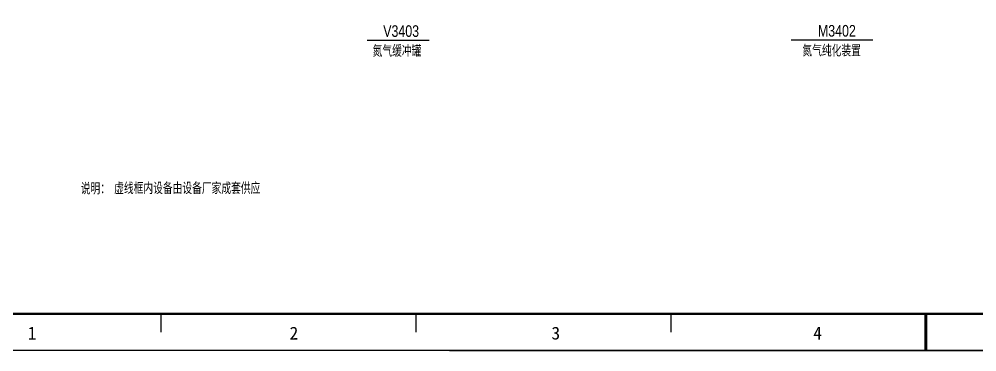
# Model space of a CAD drawing. Header units: millimetres. Extents: x 9671 to 25689, y -17516 to -2951.
# Drawn here: x 24263.2 to 24525.6, y -4598.2 to -4507.1 of the extents above; entities that cross this region are included whole.
import ezdxf
from ezdxf.enums import TextEntityAlignment as Align

# ---------------------------------------------------------------- set-up
doc = ezdxf.new("R2010")
doc.units = ezdxf.units.MM
doc.layers.add('图框', color=4, linetype='Continuous')
doc.styles.add('QSDI', font='SimSun.ttf', dxfattribs={"width": 0.8})
doc.styles.add('标准绘图汉字', font='VCADTXT1', dxfattribs={"width": 0.8, "bigfont": 'VCADHZ'})

# ---------------------------------------------------------------- blocks, each defined once
blk = doc.blocks.new('2#图框，横')
for p, q in [((7872.57, 10), (7872.57, 5)), ((7942.44, 10), (7942.44, 5)), ((8012.32, 10), (8012.32, 5)), ((8371.69, 0), (7777.69, 0)), ((7951.69, 0), (8371.69, 0))]:
    blk.add_line(p, q)
blk.add_lwpolyline([(7802.69, 10, 1, 1, 0), (7802.69, 410, 0.6, 0.6, 0), (8361.69, 410, 0.6, 0.6, 0), (8361.69, 10, 0.6, 0.6, 0)], format="xyseb", close=True)
for const_width in [0.8, 0.5]:
    blk.add_lwpolyline([(8082.19, 10), (8082.19, 0)], dxfattribs=dict(const_width=const_width))
at = {"style": 'QSDI'}
for s, p in [('1', (7836.11, 2.98)), ('2', (7907.86, 2.98)), ('3', (7979.61, 2.98)), ('4', (8051.36, 2.98))]:
    blk.add_text(s, height=3.5, dxfattribs=at).set_placement(p)

msp = doc.modelspace()

# ---------------------------------------------------------------- linework, layer by layer
at = {"layer": '图框', "color": 7, "const_width": 0.353}
for points in [[(24358.55, -4512.95), (24375.61, -4512.95)], [(24474.68, -4512.87), (24497.14, -4512.87)]]:
    msp.add_lwpolyline(points, dxfattribs=at)

# ---------------------------------------------------------------- block references
msp.add_blockref('2#图框，横', (16429.45, -4597.84))

# ---------------------------------------------------------------- texts
at = {"layer": '图框', "color": 7, "style": '标准绘图汉字', "width": 0.8}
for s, p in [('氮气缓冲罐', (24366.73, -4515.69)), ('氮气纯化装置', (24485.84, -4515.61))]:
    msp.add_text(s, height=3.178, dxfattribs=at).set_placement(p, align=Align.MIDDLE)
at = {"layer": '图框', "color": 7, "attachment_point": 1, "style": '标准绘图汉字'}
for s, insert, char_height, width in [('V3403', (24362.96, -4508.81), 3.178, 2851.3784), ('M3402', (24482.07, -4508.73), 3.178, 2851.3784), ('说明：', (24280.08, -4551.96), 3.178, 2851.3784), ('虚线框内设备由设备厂家成套供应', (24289.24, -4551.87), 3.1784, 5218.5908)]:
    msp.add_mtext(s, dxfattribs=dict(at, insert=insert, char_height=char_height, width=width))

doc.saveas('drawing.dxf')
